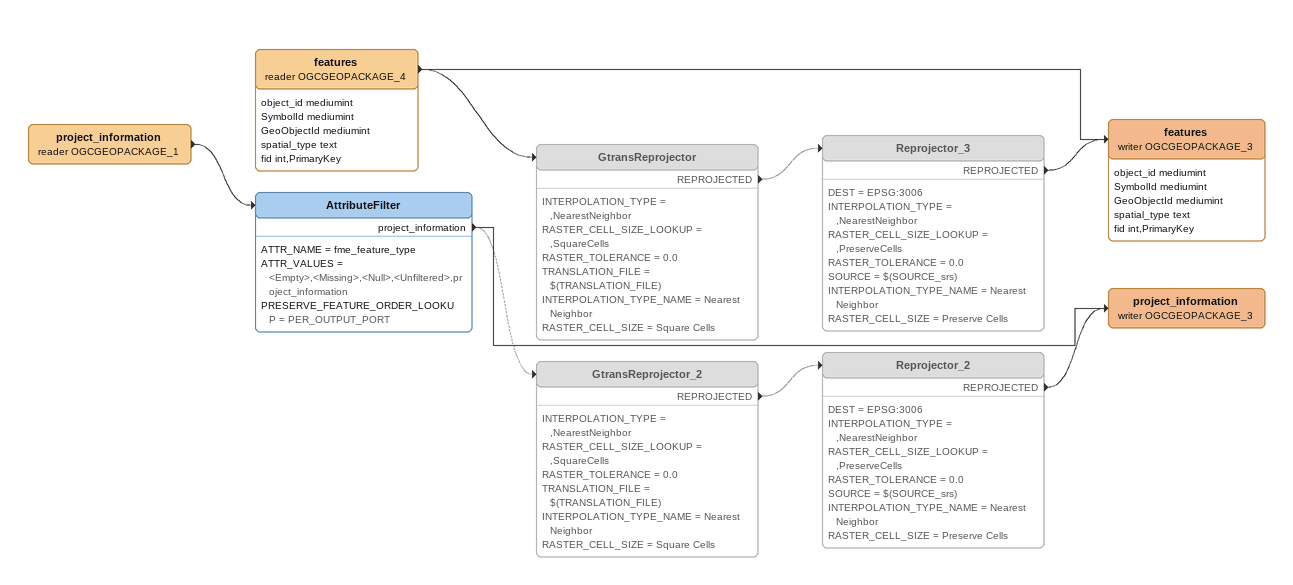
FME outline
project_information (reader OGCGEOPACKAGE_1)
    -> AttributeFilter
AttributeFilter
    ATTR_NAME = fme_feature_type
    ATTR_VALUES = <Empty>,<Missing>,<Null>,<Unfiltered>,project_information
    PRESERVE_FEATURE_ORDER_LOOKUP = PER_OUTPUT_PORT
    project_information -> GtransReprojector_2 [off]
    project_information -> project_information (writer OGCGEOPACKAGE_3)
GtransReprojector_2 [off]
    INTERPOLATION_TYPE = ,NearestNeighbor
    RASTER_CELL_SIZE_LOOKUP = ,SquareCells
    RASTER_TOLERANCE = 0.0
    TRANSLATION_FILE = $(TRANSLATION_FILE)
    INTERPOLATION_TYPE_NAME = Nearest Neighbor
    RASTER_CELL_SIZE = Square Cells
    REPROJECTED -> Reprojector_2 [off]
Reprojector_2 [off]
    DEST = EPSG:3006
    INTERPOLATION_TYPE = ,NearestNeighbor
    RASTER_CELL_SIZE_LOOKUP = ,PreserveCells
    RASTER_TOLERANCE = 0.0
    SOURCE = $(SOURCE_srs)
    INTERPOLATION_TYPE_NAME = Nearest Neighbor
    RASTER_CELL_SIZE = Preserve Cells
    REPROJECTED -> project_information (writer OGCGEOPACKAGE_3)
project_information (writer OGCGEOPACKAGE_3)
features (reader OGCGEOPACKAGE_4)
    attributes: object_id mediumint, SymbolId mediumint, GeoObjectId mediumint, spatial_type text, fid int,PrimaryKey
    -> GtransReprojector
    -> features (writer OGCGEOPACKAGE_3)
GtransReprojector [off]
    INTERPOLATION_TYPE = ,NearestNeighbor
    RASTER_CELL_SIZE_LOOKUP = ,SquareCells
    RASTER_TOLERANCE = 0.0
    TRANSLATION_FILE = $(TRANSLATION_FILE)
    INTERPOLATION_TYPE_NAME = Nearest Neighbor
    RASTER_CELL_SIZE = Square Cells
    REPROJECTED -> Reprojector_3 [off]
Reprojector_3 [off]
    DEST = EPSG:3006
    INTERPOLATION_TYPE = ,NearestNeighbor
    RASTER_CELL_SIZE_LOOKUP = ,PreserveCells
    RASTER_TOLERANCE = 0.0
    SOURCE = $(SOURCE_srs)
    INTERPOLATION_TYPE_NAME = Nearest Neighbor
    RASTER_CELL_SIZE = Preserve Cells
    REPROJECTED -> features (writer OGCGEOPACKAGE_3)
features (writer OGCGEOPACKAGE_3)
    attributes: object_id mediumint, SymbolId mediumint, GeoObjectId mediumint, spatial_type text, fid int,PrimaryKey
